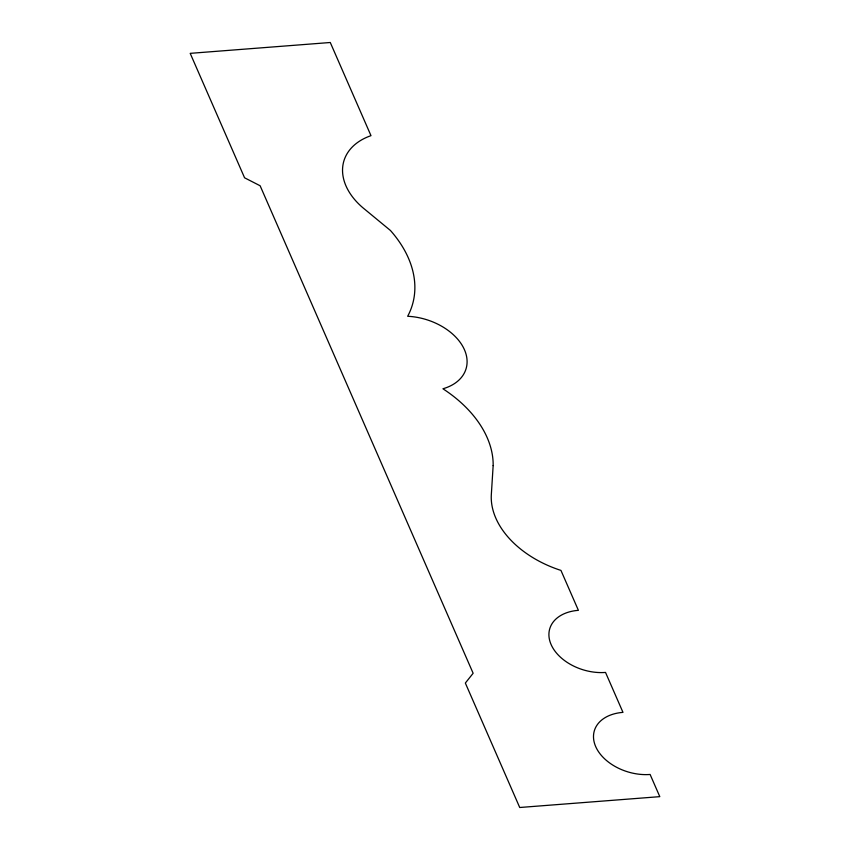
<?xml version="1.0" encoding="UTF-8"?>
<svg xmlns="http://www.w3.org/2000/svg" width="850" height="850" viewBox="0 0 850 850"><rect width="100%" height="100%" fill="white"/><g stroke="black" fill="none" stroke-linecap="round" stroke-linejoin="round"><path stroke-width="1.27" d="M493.159 465.577L491.332 494.572A92.119 62.231 16.8 0 0 560.947 570.403L578.393 610.332A44.062 29.771 16.8 0 0 551.097 644.544A44.062 29.771 16.8 0 0 605.529 672.435L622.976 712.364A44.062 29.771 16.8 0 0 595.68 746.576A44.062 29.771 16.8 0 0 650.112 774.467L659.802 796.652L519.722 807.5L465.343 683.049L473.142 673.274L260.132 185.768L244.577 177.799L190.198 53.348L330.278 42.5L370.983 135.66A69.434 46.909 16.8 0 0 365.011 209.504L390.426 230.467A130.634 88.262 16.8 0 1 407.66 316.274A52.753 35.636 16.8 0 1 463.845 348.426A52.753 35.636 16.8 0 1 442.924 388.779A119.871 80.984 16.8 0 1 493.159 465.577"/></g></svg>
